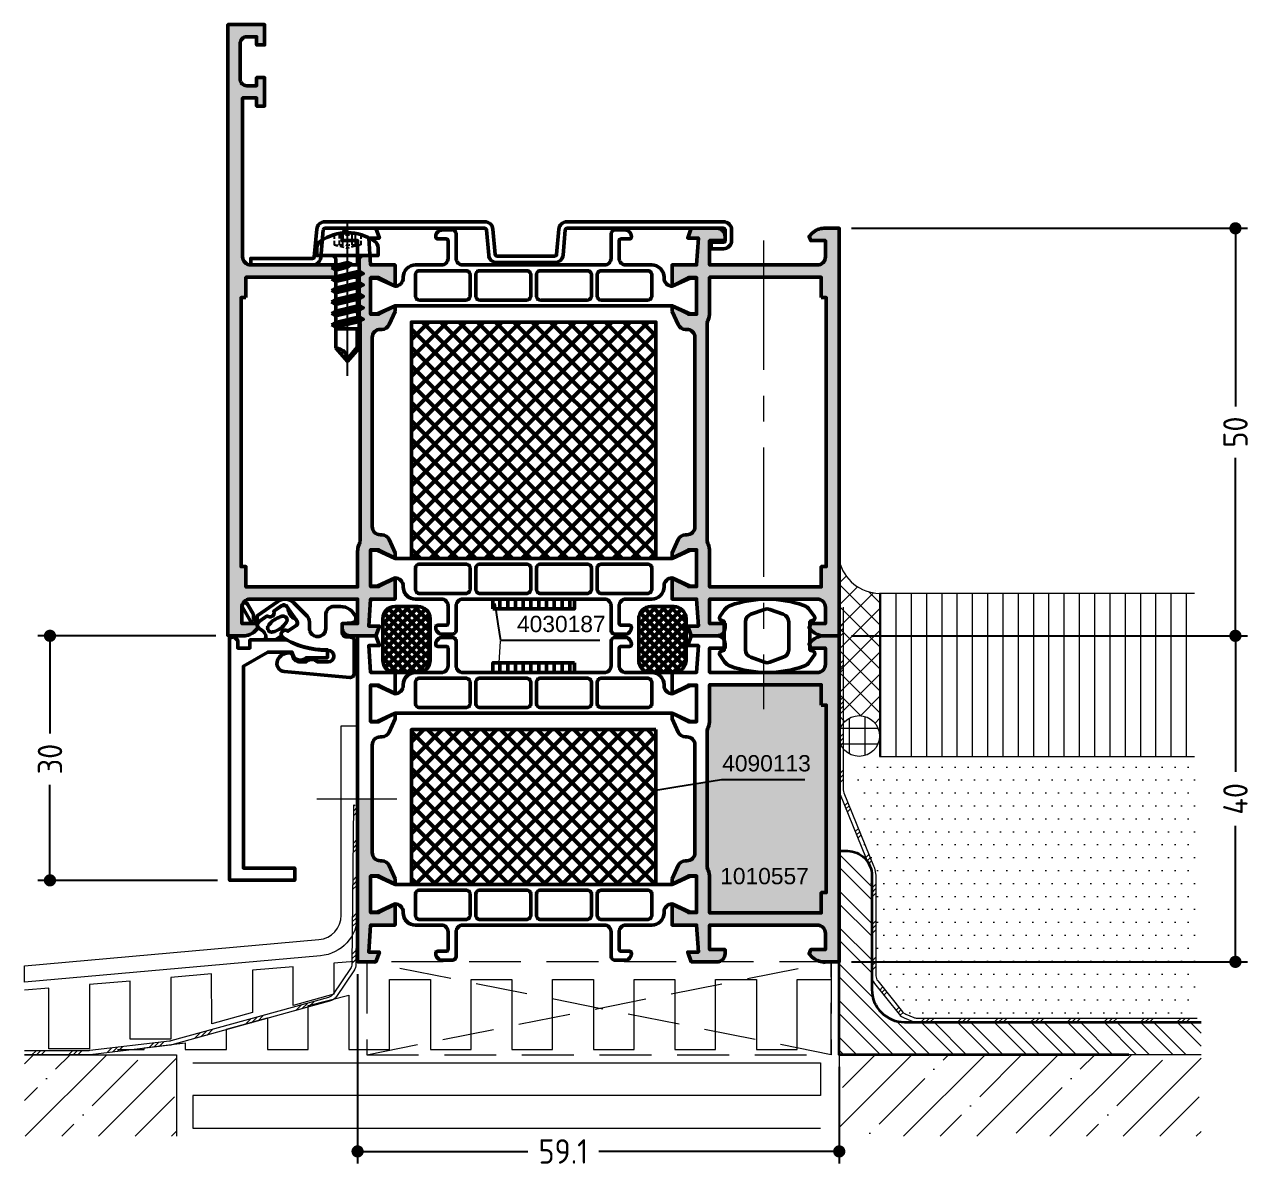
# Model space of a CAD drawing. Header units: millimetres. Extents: x -1598 to 10110, y -2803 to 662.
# Drawn here: x 2644.9 to 2795.4, y -278.5 to -138.2 of the extents above; entities that cross this region are included whole.
import ezdxf

# ---------------------------------------------------------------- set-up
doc = ezdxf.new("R2010")
doc.units = ezdxf.units.MM
doc.header["$PDMODE"] = 3
doc.header["$PDSIZE"] = -2
for name, pattern in [('CENTER', [50.8, 31.75, -6.35, 6.35, -6.35]), ('HIDDEN', [9.525, 6.35, -3.175]), ('VERDECKT', [0.75, 0.5, -0.25])]:
    doc.linetypes.add(name, pattern=pattern)
for name, color, linetype, lineweight in [('AM_5', 3, 'Continuous', 25), ('AM_C', 50, 'Continuous', 50), ('AM_S', 80, 'Continuous', 50), ('Cent3', 70, 'CENTER', 18), ('CHide3', 70, 'HIDDEN', 18), ('Cont1', 7, 'Continuous', 35), ('CONT2', 2, 'Continuous', 0), ('Cont3', 70, 'Continuous', 18), ('Cont4', 10, 'Continuous', 13), ('Docu-AM_8', 1, 'Continuous', 25)]:
    doc.layers.add(name, color=color, linetype=linetype, lineweight=lineweight)
doc.layers.add('CENT_18', color=3, linetype='CENTER')
doc.layers.add('HIDE_18', color=3, linetype='VERDECKT')
doc.styles.add('HBS_DIMTEXTSTYLE', font='isocp.shx')
doc.styles.get("Standard").update_dxf_attribs({"font": 'ISOCP.SHX'})
doc.styles.add('SWISSL', font='swissl.ttf')
doc.dimstyles.new('Konstruktionsschnitt 1-1$0', dxfattribs={"dimscale": 0, "dimtxt": 3, "dimasz": 1.5, "dimexe": 1.5, "dimexo": 1.5, "dimgap": 1.5, "dimtad": 0, "dimdsep": 46, "dimtxsty": 'HBS_DIMTEXTSTYLE', "dimblk": 'PUNKT', "dimcen": 0, "dimclrd": 3, "dimclre": 3, "dimclrt": 2, "dimadec": 1, "dimazin": 2, "dimtfac": 0.7, "dimtofl": 0, "dimtmove": 0, "dimatfit": 3, "dimfxl": 1, "dimtolj": 1, "dimtzin": 0, "dimarcsym": 0})
pattern_1 = [(45, (2399.479, -367.438), (-4.49013, 4.49013), []), (45, (2403.9693, -367.438), (-4.49013, 4.49013), [7.9375, -1.5875, 0, -1.5875])]

# ---------------------------------------------------------------- blocks, each defined once
blk = doc.blocks.new('*X170')
for p, q in [((142.5, 86.5), (142.5, 106.5)), ((144.375, 86.5), (144.375, 106.5)), ((146.25, 86.5), (146.25, 106.5)), ((148.125, 86.5), (148.125, 106.5)), ((150, 86.5), (150, 106.5)), ((151.875, 86.5), (151.875, 106.5)), ((153.75, 86.5), (153.75, 106.5)), ((155.625, 86.5), (155.625, 106.5)), ((157.5, 86.5), (157.5, 106.5)), ((159.375, 86.5), (159.375, 106.5)), ((161.25, 86.5), (161.25, 106.5)), ((163.125, 86.5), (163.125, 106.5)), ((165, 86.5), (165, 106.5)), ((166.875, 86.5), (166.875, 106.5)), ((168.75, 86.5), (168.75, 106.5)), ((170.625, 86.5), (170.625, 106.5)), ((172.5, 86.5), (172.5, 106.5)), ((174.375, 86.5), (174.375, 106.5)), ((176.25, 86.5), (176.25, 106.5)), ((178.125, 86.5), (178.125, 106.5)), ((180, 86.5), (180, 106.5))]:
    blk.add_line(p, q)
blk = doc.blocks.new('*U171')
h = blk.add_hatch()
h.set_pattern_fill('PLAST', color=256, scale=0.5, angle=45, style=0)
h.set_pattern_definition([(45, (-5.401, -128.5637), (-2.245064, 2.245064), []), (45, (-5.6817, -128.283), (-2.245064, 2.245064), []), (45, (-5.9624, -128.0025), (-2.245064, 2.245064), [])])
h.paths.add_polyline_path([(-7.9, -25.34, 0.000006), (-7.9, -25.34), (-3.43, -24.11, 0.177569), (-2.59, -23.51), (-0.46, -20.38, 0.148126), (-0.2, -19.55), (0, 0), (-0.5, 0), (-0.7, -19.54, -0.148126), (-0.87, -20.09), (-3, -23.23, -0.177569), (-3.56, -23.63), (-8.03, -24.86, -0.000006), (-8.03, -24.86), (-22.92, -28.98, -0.038016), (-23.07, -29), (-32.87, -30.16, -0.029409), (-32.99, -30.17), (-40.86, -30.17), (-40.86, -30.67), (-32.99, -30.67, 0.029409), (-32.81, -30.66), (-23.01, -29.5, 0.038016), (-22.79, -29.46)])
at = {"layer": 'CONT2'}
for points in [[(0, 0), (-0.2, -19.55, -0.148126), (-0.46, -20.38), (-2.59, -23.51, -0.177569), (-3.43, -24.11), (-7.9, -25.34, -0.000006), (-7.9, -25.34), (-22.79, -29.46, -0.038016), (-23.01, -29.5), (-32.81, -30.66, -0.029409), (-32.99, -30.67), (-40.86, -30.67)], [(-0.5, 0), (-0.7, -19.54, -0.148126), (-0.87, -20.09), (-3, -23.23, -0.177569), (-3.56, -23.63), (-8.03, -24.86, -0.000006), (-8.03, -24.86), (-22.92, -28.98, -0.038016), (-23.07, -29), (-32.87, -30.16, -0.029409), (-32.99, -30.17), (-40.86, -30.17)]]:
    blk.add_lwpolyline(points, format="xyb", dxfattribs=at)
blk = doc.blocks.new('*U172')
h = blk.add_hatch()
h.set_pattern_fill('PLAST', color=256, scale=0.5, angle=45, style=0)
h.set_pattern_definition([(45, (-185.001, -152.795), (-2.245064, 2.245064), []), (45, (-185.2817, -152.5142), (-2.245064, 2.245064), []), (45, (-185.5624, -152.2336), (-2.245064, 2.245064), [])])
h.paths.add_polyline_path([(0.07, -22.77, -0.097006), (0, -22.39), (0, 0), (-0.5, 0), (-0.5, -22.39, 0.097006), (-0.39, -22.96), (3.26, -31.92, -0.048389), (3.32, -32.1), (3.48, -32.95, -0.048389), (3.5, -33.14), (3.5, -45.22, 0.171045), (3.83, -46.16), (6.86, -49.93, 0.125776), (7.46, -50.37), (8.45, -50.79, 0.098491), (9.03, -50.9), (43.41, -50.9), (43.41, -50.4), (9.03, -50.4, -0.098491), (8.64, -50.32), (7.65, -49.91, -0.125776), (7.25, -49.62), (4.22, -45.85, -0.171045), (4, -45.22), (4, -33.14, 0.048389), (3.97, -32.85), (3.81, -32.01, 0.048389), (3.72, -31.73)])
at = {"layer": 'CONT2'}
for points in [[(-0.5, 0), (-0.5, -22.39, 0.097006), (-0.39, -22.96), (3.26, -31.92, -0.048389), (3.32, -32.1), (3.48, -32.95, -0.048389), (3.5, -33.14), (3.5, -45.22, 0.171045), (3.83, -46.16), (6.86, -49.93, 0.125776), (7.46, -50.37), (8.45, -50.79, 0.098491), (9.03, -50.9), (43.41, -50.9)], [(0, 0), (0, -22.39, 0.097006), (0.07, -22.77), (3.72, -31.73, -0.048389), (3.81, -32.01), (3.97, -32.85, -0.048389), (4, -33.14), (4, -45.22, 0.171045), (4.22, -45.85), (7.25, -49.62, 0.125776), (7.65, -49.91), (8.64, -50.32, 0.098491), (9.03, -50.4), (43.41, -50.4)]]:
    blk.add_lwpolyline(points, format="xyb", dxfattribs=at)
blk = doc.blocks.new('WS4070448')
for p, q in [((6.62, -8.64), (6.62, -11)), ((6.62, -8.64), (9.52, -8.64)), ((9.52, -11), (9.52, -8.64)), ((6.62, -11), (8.07, -12.64)), ((8.07, -12.64), (9.52, -11))]:
    blk.add_line(p, q)
blk.add_lwpolyline([(11.39, 2.11, 0.314856), (4.74, 2.11, 0.244912), (4.32, 1.29), (4.32, 0.36), (11.82, 0.36), (11.82, 1.29, 0.244912), (11.39, 2.11, 0.138291)], format="xyb")
for points in [[(6.12, -1.14), (6.62, -1.43), (8.07, -1.08), (8.57, -0.71), (8.07, -0.51), (6.62, -0.85)], [(6.12, -2.54), (6.62, -2.83), (9.52, -2.14), (10.02, -1.85), (9.52, -1.56), (6.62, -2.25)], [(6.12, -3.94), (6.62, -4.23), (9.52, -3.54), (10.02, -3.25), (9.52, -2.96), (6.62, -3.65)], [(6.12, -5.34), (6.62, -5.63), (9.52, -4.94), (10.02, -4.65), (9.52, -4.36), (6.62, -5.05)], [(6.12, -6.74), (6.62, -7.03), (9.52, -6.34), (10.02, -6.05), (9.52, -5.76), (6.62, -6.45)], [(6.12, -8.14), (6.62, -8.43), (9.52, -7.74), (10.02, -7.45), (9.52, -7.16), (6.62, -7.85)]]:
    blk.add_lwpolyline(points, close=True)
for points in [[(6.12, -1.14), (8.57, -0.71)], [(6.62, -0.14), (6.62, -0.85)], [(6.62, -1.43), (6.62, -1.85)], [(6.62, -1.43), (6.62, -2.25)], [(6.62, -1.43), (6.62, -2.25)], [(9.52, -0.14), (9.52, -1.56)], [(6.12, -2.54), (10.02, -1.85)], [(6.62, -2.83), (6.62, -3.65)], [(9.52, -2.14), (9.52, -2.96)], [(6.12, -3.94), (10.02, -3.25)], [(6.62, -4.23), (6.62, -5.05)], [(9.52, -3.54), (9.52, -4.36)], [(6.12, -5.34), (10.02, -4.65)], [(6.62, -5.63), (6.62, -6.45)], [(9.52, -4.94), (9.52, -5.76)], [(6.12, -6.74), (10.02, -6.05)], [(6.12, -8.14), (10.02, -7.45)], [(6.62, -7.03), (6.62, -7.85)], [(9.52, -6.34), (9.52, -7.16)], [(6.62, -8.43), (6.62, -8.64)], [(9.27, -8.64), (9.27, -10.89), (8.1, -12.28)], [(9.52, -7.74), (9.52, -8.64)], [(6.62, -9.83), (6.62, -10.65)], [(9.52, -9.14), (9.52, -9.96)]]:
    blk.add_lwpolyline(points)
for centre, radius, start, end in [((6.12, -0.14), 0.5, 0, 90), ((10.02, -0.14), 0.5, 90, 180), ((6.61, -12.47), 1.47, 353.4244, 89.6688)]:
    blk.add_arc(centre, radius, start, end)
at = {"layer": 'CENT_18'}
blk.add_line((8.05, -14.4), (8.07, 4.66), dxfattribs=at)
at = {"layer": 'HIDE_18'}
for p, q in [((7.1, 1.69), (7.1, 3.08)), ((9.04, 1.69), (9.04, 3.08)), ((7.51, 1.69), (7.51, 2.97)), ((8.63, 1.69), (8.63, 2.97))]:
    blk.add_line(p, q, dxfattribs=at)
for points in [[(6.42, 2.92), (6.42, 1.69)], [(6.42, 1.69), (8.07, 1.25)], [(9.72, 1.69), (8.07, 1.25)], [(9.72, 2.92), (9.72, 1.69)]]:
    blk.add_lwpolyline(points, dxfattribs=at)
for centre, radius, start, end in [((6.48, 4.2), 1.28, 267.2848, 298.8872), ((8.07, 5.85), 2.94, 250.6988, 289.3012), ((9.66, 4.2), 1.28, 241.1128, 272.7152), ((6.76, 2.85), 1.21, 253.6643, 286.3357), ((8.07, 11.78), 10.13, 264.4948, 275.5052), ((9.38, 2.85), 1.21, 253.6643, 286.3357)]:
    blk.add_arc(centre, radius, start, end, dxfattribs=at)
blk = doc.blocks.new('PUNKT')
at = {"color": 0, "linetype": 'Continuous'}
blk.add_line((-0.5, 0), (-1, 0), dxfattribs=at)
at = {"color": 0, "linetype": 'Continuous', "const_width": 0.5}
blk.add_lwpolyline([(-0.25, 0, 1), (0.25, 0, 1)], format="xyb", close=True, dxfattribs=at)
blk = doc.blocks.new('*D181')
at = {"layer": 'AM_5', "color": 3, "lineweight": -2, "transparency": 16777216}
for p, q in [((2746.33, -213.23), (2794.94, -213.23)), ((2793.44, -214.73), (2793.44, -229.93)), ((2793.44, -251.73), (2793.44, -236.53)), ((2746.33, -253.23), (2794.94, -253.23))]:
    blk.add_line(p, q, dxfattribs=at)
at = {"layer": 'Defpoints', "color": 0, "transparency": 16777216}
for p in [(2744.83, -213.23), (2744.83, -253.23), (2793.44, -253.23)]:
    blk.add_point(p, dxfattribs=at)
at = {"layer": 'AM_5', "color": 3, "lineweight": -2, "transparency": 16777216, "xscale": 1.5, "yscale": 1.5, "zscale": 1.5}
for p, rotation in [((2793.44, -213.23), 90), ((2793.44, -253.23), 270)]:
    blk.add_blockref('PUNKT', p, dxfattribs=dict(at, rotation=rotation))
at = {"layer": 'AM_5', "color": 2, "transparency": 16777216, "insert": (2793.44, -233.23), "char_height": 3, "attachment_point": 5, "rotation": 90, "style": 'HBS_DIMTEXTSTYLE'}
blk.add_mtext('\\A1;40', dxfattribs=at)
blk = doc.blocks.new('*D182')
at = {"layer": 'AM_5', "color": 3, "lineweight": -2, "transparency": 16777216}
for p, q in [((2746.33, -163.23), (2794.94, -163.23)), ((2793.44, -164.73), (2793.44, -185.08)), ((2793.44, -211.73), (2793.44, -191.38)), ((2746.33, -213.23), (2794.94, -213.23))]:
    blk.add_line(p, q, dxfattribs=at)
at = {"layer": 'Defpoints', "color": 0, "transparency": 16777216}
for p in [(2744.83, -163.23), (2744.83, -213.23), (2793.44, -213.23)]:
    blk.add_point(p, dxfattribs=at)
at = {"layer": 'AM_5', "color": 3, "lineweight": -2, "transparency": 16777216, "xscale": 1.5, "yscale": 1.5, "zscale": 1.5}
for p, rotation in [((2793.44, -163.23), 90), ((2793.44, -213.23), 270)]:
    blk.add_blockref('PUNKT', p, dxfattribs=dict(at, rotation=rotation))
at = {"layer": 'AM_5', "color": 2, "transparency": 16777216, "insert": (2793.44, -188.23), "char_height": 3, "attachment_point": 5, "rotation": 90, "style": 'HBS_DIMTEXTSTYLE'}
blk.add_mtext('\\A1;50', dxfattribs=at)
blk = doc.blocks.new('*D183')
at = {"layer": 'AM_5', "color": 3, "lineweight": -2, "transparency": 16777216}
for p, q in [((2685.73, -254.73), (2685.73, -277.99)), ((2744.83, -266.13), (2744.83, -277.99)), ((2687.23, -276.49), (2706.63, -276.49)), ((2743.33, -276.49), (2715.34, -276.49))]:
    blk.add_line(p, q, dxfattribs=at)
at = {"layer": 'Defpoints', "color": 0, "transparency": 16777216}
for p in [(2685.73, -253.23), (2744.83, -264.63), (2685.73, -276.49)]:
    blk.add_point(p, dxfattribs=at)
at = {"layer": 'AM_5', "color": 3, "lineweight": -2, "transparency": 16777216, "xscale": 1.5, "yscale": 1.5, "zscale": 1.5, "rotation": 180}
blk.add_blockref('PUNKT', (2685.73, -276.49), dxfattribs=at)
at = {"layer": 'AM_5', "color": 3, "lineweight": -2, "transparency": 16777216, "xscale": 1.5, "yscale": 1.5, "zscale": 1.5}
blk.add_blockref('PUNKT', (2744.83, -276.49), dxfattribs=at)
at = {"layer": 'AM_5', "color": 2, "transparency": 16777216, "insert": (2710.98, -276.49), "char_height": 3, "attachment_point": 5, "style": 'HBS_DIMTEXTSTYLE'}
blk.add_mtext('\\A1;59.1', dxfattribs=at)
blk = doc.blocks.new('*D184')
at = {"layer": 'AM_5', "color": 3, "lineweight": -2, "transparency": 16777216}
for p, q in [((2668.33, -213.23), (2646.49, -213.23)), ((2647.99, -214.73), (2647.99, -225.2)), ((2647.99, -241.73), (2647.99, -231.5)), ((2668.53, -243.23), (2646.49, -243.23))]:
    blk.add_line(p, q, dxfattribs=at)
at = {"layer": 'Defpoints', "color": 0, "transparency": 16777216}
for p in [(2669.83, -213.23), (2647.99, -243.23), (2670.03, -243.23)]:
    blk.add_point(p, dxfattribs=at)
at = {"layer": 'AM_5', "color": 3, "lineweight": -2, "transparency": 16777216, "xscale": 1.5, "yscale": 1.5, "zscale": 1.5}
for p, rotation in [((2647.99, -213.23), 90), ((2647.99, -243.23), 270)]:
    blk.add_blockref('PUNKT', p, dxfattribs=dict(at, rotation=rotation))
at = {"layer": 'AM_5', "color": 2, "transparency": 16777216, "insert": (2647.99, -228.35), "char_height": 3, "attachment_point": 5, "rotation": 90, "style": 'HBS_DIMTEXTSTYLE'}
blk.add_mtext('\\A1;30', dxfattribs=at)
blk = doc.blocks.new('*S173')
at = {"layer": 'AM_5', "color": 3, "linetype": 'Continuous'}
blk.add_line((82.65, 150.77), (82.28, 153.24), dxfattribs=at)
at = {"layer": 'AM_5', "color": 3}
for p, q in [((82.96, 148.72), (82.65, 150.77)), ((95.11, 148.72), (82.96, 148.72))]:
    blk.add_line(p, q, dxfattribs=at)
at = {"layer": 'AM_5', "color": 2, "insert": (84.96, 149.72), "char_height": 2, "attachment_point": 7, "style": 'SWISSL'}
blk.add_mtext('4030187', dxfattribs=at)
blk = doc.blocks.new('*S174')
at = {"layer": 'AM_5', "color": 3}
for p, q in [((110.05, 131.63), (104.47, 130.72)), ((120.27, 131.63), (110.05, 131.63))]:
    blk.add_line(p, q, dxfattribs=at)
at = {"layer": 'AM_5', "color": 3, "linetype": 'Continuous'}
blk.add_line((104.47, 130.72), (102, 130.32), dxfattribs=at)
at = {"layer": 'AM_5', "color": 2, "insert": (110.14, 132.63), "char_height": 2, "attachment_point": 7, "style": 'SWISSL'}
blk.add_mtext('4090113', dxfattribs=at)
blk = doc.blocks.new('WI4030187')
h = blk.add_hatch()
h.set_pattern_fill('LINE', color=256, scale=0.3, angle=90)
h.paths.add_polyline_path([(5, 0), (5, 1.2), (-5, 1.2), (-5, 0)])
blk.add_lwpolyline([(5, 1.2), (5, 0), (-5, 0), (-5, 1.2), (5, 1.2)], close=True)
blk = doc.blocks.new('WI4030035')
for points in [[(6.91, -4.39, -0.513962), (6.09, -2.99, -0.297135), (7.46, -2.1), (7.6, -2.1, -0.369664), (7.9, -2.35, 0.369664), (8.88, -3.2), (9.57, -3.2, -0.420084), (11, -3.2), (12.3, -3.2, 0.999832), (12.3, -1.8), (12.13, -1.8, -0.143376), (6.74, -0.22, -1.099023), (7.35, 0.56), (8.36, 1.27, 0.4141), (8.46, 1.83), (7.2, 3.63, 0.414214), (6.64, 3.73), (5.62, 3.01, -0.816497), (4.82, 2.45), (3.63, 1.62, -0.440181), (2.77, 1.81), (1.79, 3.52, -1), (2.39, 3.87), (3.13, 2.6), (3.13, 2.14, 1), (3.6, 2.14), (3.6, 2.45), (6.13, 4.23, -0.36397), (8.06, 4.06), (9.71, 2.41, -0.198912), (10, 1.7), (10, 0.9, 1), (12, 0.9), (12, 2.6, -0.414214), (13, 3.6), (13.79, 3.6, -0.316494), (15.67, 2.28, -0.491795), (15.24, 1.61), (14, 1.5), (14, 0.37, 0.39896), (14.47, -0.12), (15.03, -0.15, -0.39896), (15.5, -0.65), (15.5, -4.6, -0.440011), (14.96, -5.1), (6.91, -4.39)], [(8.2, 2.08, -0.562627), (8.36, 1.27), (7.35, 0.56, 0.815795), (6.55, 0), (5.83, -0.5), (4.91, -0.5, -0.521447), (4.63, -0.1, 0.204111), (4.62, 0.14, 0.161479), (3.96, 0.81, -0.542433), (3.84, 1.77), (4.82, 2.45, 0.816497), (5.62, 3.01), (6.54, 3.66, -0.542433), (7.4, 3.22, 0.246345), (8.2, 2.08)], [(5.24, 1.61, 0.058524), (4.97, 1.26, 0.73913), (5.52, 0.47, 0.172575), (7.15, 1.62, 0.73913), (6.6, 2.4, 0.115458), (5.24, 1.61)]]:
    blk.add_lwpolyline(points, format="xyb", close=True)
at = {"width": 0.8}
blk.add_text('STILPRF1', height=0.01, dxfattribs=at).set_placement((0, 0))
blk = doc.blocks.new('WI4080202')
blk.add_lwpolyline([(-48.32, -0.18), (-48.61, -3.59, -0.388879), (-49.61, -4.5), (-57.2, -4.5), (-57.2, -3.7), (-49.61, -3.7, 0.388879), (-49.41, -3.52), (-49.11, -0.11, -0.388879), (-48.12, 0.8), (-28.48, 0.8, -0.388879), (-27.49, -0.11), (-27.22, -3.22, 0.388879), (-27.02, -3.4), (-19.88, -3.4, 0.388879), (-19.68, -3.22), (-19.41, -0.11, -0.388879), (-18.42, 0.8), (0.8, 0.8, -0.414214), (1.8, -0.2), (1.8, -1.5, -0.414214), (0.8, -2.5), (-0.7, -2.5), (-0.7, -1.7), (0.8, -1.7, 0.414214), (1, -1.5), (1, -0.2, 0.414214), (0.8, 0), (-18.42, 0, 0.388879), (-18.62, -0.18), (-18.89, -3.29, -0.388879), (-19.88, -4.2), (-27.02, -4.2, -0.388879), (-28.01, -3.29), (-28.28, -0.18, 0.388879), (-28.48, 0), (-48.12, 0, 0.388879), (-48.32, -0.18)], format="xyb", close=True)
blk = doc.blocks.new('WI1010557')
for points in [[(-54.5, 10.2), (-55.23, 11.81, 0.294108), (-56.14, 12.4), (-56.3, 12.4, -0.414214), (-57.3, 13.4), (-57.3, 26.6, -0.414214), (-56.3, 27.6), (-56.14, 27.6, 0.294108), (-55.23, 28.19), (-54.5, 29.8), (-54.5, 30.5), (-56.7, 29.5), (-57.5, 29.5), (-57.5, 33.9), (-56.7, 33.9), (-54.5, 32.9), (-54.5, 35.5), (-57.5, 35.5), (-57.72, 38.8), (-56.41, 38.8), (-56.85, 40), (-59.1, 40), (-59.1, 0), (-56.85, 0), (-56.41, 1.2), (-57.72, 1.2), (-57.5, 4.5), (-54.5, 4.5), (-54.5, 7.1), (-56.7, 6.1), (-57.5, 6.1), (-57.5, 10.5), (-56.7, 10.5), (-54.5, 9.5), (-54.5, 10.2)], [(-20.5, 32.9), (-20.5, 32.95), (-18.5, 33.95), (-17.5, 33.95), (-17.5, 29.45), (-18.5, 29.45), (-20.5, 30.45), (-20.5, 30.5), (-54.5, 30.5), (-54.5, 30.45), (-56.5, 29.45), (-57.5, 29.45), (-57.5, 33.95), (-56.5, 33.95), (-54.5, 32.95), (-54.5, 32.9, 0.414214), (-53.5, 33.9), (-53.5, 34, -0.414214), (-52, 35.5), (-48.8, 35.5, 0.414214), (-48, 36.3), (-48, 38.5, 0.414214), (-48.2, 38.7), (-49.3, 38.7, -0.414214), (-49.5, 38.9), (-49.5, 39, -0.414214), (-48.7, 39.8), (-47.5, 39.8, -0.414214), (-47, 39.3), (-47, 36.3, 0.414214), (-46.2, 35.5), (-28.8, 35.5, 0.414214), (-28, 36.3), (-28, 39.3, -0.414214), (-27.5, 39.8), (-26.3, 39.8, -0.414214), (-25.5, 39), (-25.5, 38.9, -0.414214), (-25.7, 38.7), (-26.8, 38.7, 0.414214), (-27, 38.5), (-27, 36.3, 0.414214), (-26.2, 35.5), (-23, 35.5, -0.414214), (-21.5, 34), (-21.5, 33.9, 0.414214), (-20.5, 32.9)], [(-20.5, 10.2), (-19.77, 11.81, -0.294108), (-18.86, 12.4), (-18.7, 12.4, 0.414214), (-17.7, 13.4), (-17.7, 26.6, 0.414214), (-18.7, 27.6), (-18.86, 27.6, -0.294108), (-19.77, 28.19), (-20.5, 29.8), (-20.5, 30.5), (-18.3, 29.5), (-17.5, 29.5), (-17.5, 33.9), (-18.3, 33.9), (-20.5, 32.9), (-20.5, 35.5), (-17.5, 35.5), (-17.28, 38.8), (-18.59, 38.8), (-18.15, 40), (-15, 40, -0.414214), (-14, 39), (-14, 38.5), (-15.9, 38.5), (-15.9, 35.5), (-2.7, 35.5, 0.414214), (-1.7, 36.5), (-1.7, 38.5), (-3.5, 38.5), (-3.71, 39.01), (-3.31, 39.41, -0.198912), (-1.9, 40), (0, 40), (0, 0), (-1.9, 0, -0.198912), (-3.31, 0.59), (-3.71, 0.99), (-3.5, 1.5), (-1.7, 1.5), (-1.7, 3.5, 0.414214), (-2.7, 4.5), (-15.9, 4.5), (-15.9, 1.5), (-14, 1.5), (-14, 1, -0.414214), (-15, 0), (-18.15, 0), (-18.59, 1.2), (-17.28, 1.2), (-17.5, 4.5), (-20.5, 4.5), (-20.5, 7.1), (-18.3, 6.1), (-17.5, 6.1), (-17.5, 10.5), (-18.3, 10.5), (-20.5, 9.5), (-20.5, 10.2)], [(-52, 31.7), (-52, 34.3, -0.414214), (-51.5, 34.8), (-45.8, 34.8, -0.414214), (-45.3, 34.3), (-45.3, 31.7, -0.414214), (-45.8, 31.2), (-51.5, 31.2, -0.414214), (-52, 31.7)], [(-44.6, 31.7), (-44.6, 34.3, -0.414214), (-44.1, 34.8), (-38.35, 34.8, -0.414214), (-37.85, 34.3), (-37.85, 31.7, -0.414214), (-38.35, 31.2), (-44.1, 31.2, -0.414214), (-44.6, 31.7)], [(-30.4, 31.7, -0.414214), (-30.9, 31.2), (-36.65, 31.2, -0.414214), (-37.15, 31.7), (-37.15, 34.3, -0.414214), (-36.65, 34.8), (-30.9, 34.8, -0.414214), (-30.4, 34.3), (-30.4, 31.7)], [(-29.7, 31.7), (-29.7, 34.3, -0.414214), (-29.2, 34.8), (-23.5, 34.8, -0.414214), (-23, 34.3), (-23, 31.7, -0.414214), (-23.5, 31.2), (-29.2, 31.2, -0.414214), (-29.7, 31.7)], [(-2.2, 31.5), (-1.6, 31.5), (-1.6, 8.5), (-2.2, 8.5), (-2.2, 6), (-15.9, 6), (-15.9, 10.35, 0.112281), (-16.1, 11.24, -0.112281), (-16.2, 11.67), (-16.2, 28.33, -0.112281), (-16.1, 28.76, 0.112281), (-15.9, 29.65), (-15.9, 34), (-2.2, 34), (-2.2, 31.5)], [(-20.5, 7.1), (-20.5, 7.05), (-18.5, 6.05), (-17.5, 6.05), (-17.5, 10.55), (-18.5, 10.55), (-20.5, 9.55), (-20.5, 9.5), (-54.5, 9.5), (-54.5, 9.55), (-56.5, 10.55), (-57.5, 10.55), (-57.5, 6.05), (-56.5, 6.05), (-54.5, 7.05), (-54.5, 7.1, -0.414214), (-53.5, 6.1), (-53.5, 6, 0.414214), (-52, 4.5), (-48.8, 4.5, -0.414214), (-48, 3.7), (-48, 1.5, -0.414214), (-48.2, 1.3), (-49.3, 1.3, 0.414214), (-49.5, 1.1), (-49.5, 1, 0.414214), (-48.7, 0.2), (-47.5, 0.2, 0.414214), (-47, 0.7), (-47, 3.7, -0.414214), (-46.2, 4.5), (-28.8, 4.5, -0.414214), (-28, 3.7), (-28, 0.7, 0.414214), (-27.5, 0.2), (-26.3, 0.2, 0.414214), (-25.5, 1), (-25.5, 1.1, 0.414214), (-25.7, 1.3), (-26.8, 1.3, -0.414214), (-27, 1.5), (-27, 3.7, -0.414214), (-26.2, 4.5), (-23, 4.5, 0.414214), (-21.5, 6), (-21.5, 6.1, -0.414214), (-20.5, 7.1)], [(-52, 8.3), (-52, 5.7, 0.414214), (-51.5, 5.2), (-45.8, 5.2, 0.414214), (-45.3, 5.7), (-45.3, 8.3, 0.414214), (-45.8, 8.8), (-51.5, 8.8, 0.414214), (-52, 8.3)], [(-44.6, 8.3), (-44.6, 5.7, 0.414214), (-44.1, 5.2), (-38.35, 5.2, 0.414214), (-37.85, 5.7), (-37.85, 8.3, 0.414214), (-38.35, 8.8), (-44.1, 8.8, 0.414214), (-44.6, 8.3)], [(-30.4, 8.3, 0.414214), (-30.9, 8.8), (-36.65, 8.8, 0.414214), (-37.15, 8.3), (-37.15, 5.7, 0.414214), (-36.65, 5.2), (-30.9, 5.2, 0.414214), (-30.4, 5.7), (-30.4, 8.3)], [(-29.7, 8.3), (-29.7, 5.7, 0.414214), (-29.2, 5.2), (-23.5, 5.2, 0.414214), (-23, 5.7), (-23, 8.3, 0.414214), (-23.5, 8.8), (-29.2, 8.8, 0.414214), (-29.7, 8.3)]]:
    blk.add_lwpolyline(points, format="xyb", close=True)
blk = doc.blocks.new('WI1910148')
for points in [[(20.5, 39.8), (20.5, 40.5), (18.3, 39.5), (17.5, 39.5), (17.5, 43.9), (18.3, 43.9), (20.5, 42.9), (20.5, 45.5), (17.5, 45.5), (17.28, 48.8), (18.59, 48.8), (18.15, 50), (15, 50, 0.414214), (14, 49), (14, 48.5), (15.9, 48.5), (15.9, 45.5), (2.8, 45.5, -0.414214), (1.8, 46.5), (1.8, 66), (3.5, 66), (3.5, 65), (4.5, 65), (4.5, 68.5), (3.5, 68.5), (3.5, 67.5), (2.3, 67.5, -0.414214), (1.5, 68.3), (1.5, 72.7, -0.414214), (2.3, 73.5), (3.5, 73.5), (3.5, 72.5), (4.5, 72.5), (4.5, 75), (0, 75), (0, 0), (1.9, 0, 0.198912), (3.31, 0.59), (3.71, 0.99), (3.5, 1.5), (1.7, 1.5), (1.7, 3.5, -0.414214), (2.7, 4.5), (15.9, 4.5), (15.9, 1.5), (14, 1.5), (14, 1, 0.414214), (15, 0), (18.15, 0), (18.59, 1.2), (17.28, 1.2), (17.5, 4.5), (20.5, 4.5), (20.5, 7.1), (18.3, 6.1), (17.5, 6.1), (17.5, 10.5), (18.3, 10.5), (20.5, 9.5), (20.5, 10.2), (19.77, 11.81, 0.294108), (18.86, 12.4), (18.7, 12.4, -0.414214), (17.7, 13.4), (17.7, 36.6, -0.414214), (18.7, 37.6), (18.86, 37.6, 0.294108), (19.77, 38.19), (20.5, 39.8)], [(54.5, 42.9), (54.5, 42.95), (56.5, 43.95), (57.5, 43.95), (57.5, 39.45), (56.5, 39.45), (54.5, 40.45), (54.5, 40.5), (20.5, 40.5), (20.5, 40.45), (18.5, 39.45), (17.5, 39.45), (17.5, 43.95), (18.5, 43.95), (20.5, 42.95), (20.5, 42.9, 0.414214), (21.5, 43.9), (21.5, 44, -0.414214), (23, 45.5), (26.2, 45.5, 0.414214), (27, 46.3), (27, 48.5, 0.414214), (26.8, 48.7), (25.7, 48.7, -0.414214), (25.5, 48.9), (25.5, 49, -0.414214), (26.3, 49.8), (27.5, 49.8, -0.414214), (28, 49.3), (28, 46.3, 0.414214), (28.8, 45.5), (46.2, 45.5, 0.414214), (47, 46.3), (47, 49.3, -0.414214), (47.5, 49.8), (48.7, 49.8, -0.414214), (49.5, 49), (49.5, 48.9, -0.414214), (49.3, 48.7), (48.2, 48.7, 0.414214), (48, 48.5), (48, 46.3, 0.414214), (48.8, 45.5), (52, 45.5, -0.414214), (53.5, 44), (53.5, 43.9, 0.414214), (54.5, 42.9)], [(54.5, 39.8), (54.5, 40.5), (56.7, 39.5), (57.5, 39.5), (57.5, 43.9), (56.7, 43.9), (54.5, 42.9), (54.5, 45.5), (57.5, 45.5), (57.72, 48.8), (56.41, 48.8), (56.85, 50), (60, 50, -0.414214), (61, 49), (61, 48.5), (59.1, 48.5), (59.1, 45.5), (72.3, 45.5, 0.414214), (73.3, 46.5), (73.3, 48.5), (71.5, 48.5), (71.29, 49.01), (71.69, 49.41, -0.198912), (73.1, 50), (75, 50), (75, 0), (73.1, 0, -0.198912), (71.69, 0.59), (71.29, 0.99), (71.5, 1.5), (73.3, 1.5), (73.3, 3.5, 0.414214), (72.3, 4.5), (59.1, 4.5), (59.1, 1.5), (61, 1.5), (61, 1, -0.414214), (60, 0), (56.85, 0), (56.41, 1.2), (57.72, 1.2), (57.5, 4.5), (54.5, 4.5), (54.5, 7.1), (56.7, 6.1), (57.5, 6.1), (57.5, 10.5), (56.7, 10.5), (54.5, 9.5), (54.5, 10.2), (55.23, 11.81, -0.294108), (56.14, 12.4), (56.3, 12.4, 0.414214), (57.3, 13.4), (57.3, 36.6, 0.414214), (56.3, 37.6), (56.14, 37.6, -0.294108), (55.23, 38.19), (54.5, 39.8)], [(2.2, 41.5), (1.6, 41.5), (1.6, 8.5), (2.2, 8.5), (2.2, 6), (15.9, 6), (15.9, 10.35, -0.112281), (16.1, 11.24, 0.112281), (16.2, 11.67), (16.2, 38.33, 0.112281), (16.1, 38.76, -0.112281), (15.9, 39.65), (15.9, 44), (2.2, 44), (2.2, 41.5)], [(23, 41.7), (23, 44.3, -0.414214), (23.5, 44.8), (29.2, 44.8, -0.414214), (29.7, 44.3), (29.7, 41.7, -0.414214), (29.2, 41.2), (23.5, 41.2, -0.414214), (23, 41.7)], [(30.4, 41.7), (30.4, 44.3, -0.414214), (30.9, 44.8), (36.65, 44.8, -0.414214), (37.15, 44.3), (37.15, 41.7, -0.414214), (36.65, 41.2), (30.9, 41.2, -0.414214), (30.4, 41.7)], [(44.6, 41.7, -0.414214), (44.1, 41.2), (38.35, 41.2, -0.414214), (37.85, 41.7), (37.85, 44.3, -0.414214), (38.35, 44.8), (44.1, 44.8, -0.414214), (44.6, 44.3), (44.6, 41.7)], [(45.3, 41.7), (45.3, 44.3, -0.414214), (45.8, 44.8), (51.5, 44.8, -0.414214), (52, 44.3), (52, 41.7, -0.414214), (51.5, 41.2), (45.8, 41.2, -0.414214), (45.3, 41.7)], [(72.8, 41.5), (73.4, 41.5), (73.4, 8.5), (72.8, 8.5), (72.8, 6), (59.1, 6), (59.1, 10.35, 0.112281), (58.9, 11.24, -0.112281), (58.8, 11.67), (58.8, 38.33, -0.112281), (58.9, 38.76, 0.112281), (59.1, 39.65), (59.1, 44), (72.8, 44), (72.8, 41.5)], [(54.5, 7.1), (54.5, 7.05), (56.5, 6.05), (57.5, 6.05), (57.5, 10.55), (56.5, 10.55), (54.5, 9.55), (54.5, 9.5), (20.5, 9.5), (20.5, 9.55), (18.5, 10.55), (17.5, 10.55), (17.5, 6.05), (18.5, 6.05), (20.5, 7.05), (20.5, 7.1, -0.414214), (21.5, 6.1), (21.5, 6, 0.414214), (23, 4.5), (26.2, 4.5, -0.414214), (27, 3.7), (27, 1.5, -0.414214), (26.8, 1.3), (25.7, 1.3, 0.414214), (25.5, 1.1), (25.5, 1, 0.414214), (26.3, 0.2), (27.5, 0.2, 0.414214), (28, 0.7), (28, 3.7, -0.414214), (28.8, 4.5), (46.2, 4.5, -0.414214), (47, 3.7), (47, 0.7, 0.414214), (47.5, 0.2), (48.7, 0.2, 0.414214), (49.5, 1), (49.5, 1.1, 0.414214), (49.3, 1.3), (48.2, 1.3, -0.414214), (48, 1.5), (48, 3.7, -0.414214), (48.8, 4.5), (52, 4.5, 0.414214), (53.5, 6), (53.5, 6.1, -0.414214), (54.5, 7.1)], [(23, 8.3), (23, 5.7, 0.414214), (23.5, 5.2), (29.2, 5.2, 0.414214), (29.7, 5.7), (29.7, 8.3, 0.414214), (29.2, 8.8), (23.5, 8.8, 0.414214), (23, 8.3)], [(30.4, 8.3), (30.4, 5.7, 0.414214), (30.9, 5.2), (36.65, 5.2, 0.414214), (37.15, 5.7), (37.15, 8.3, 0.414214), (36.65, 8.8), (30.9, 8.8, 0.414214), (30.4, 8.3)], [(44.6, 8.3, 0.414214), (44.1, 8.8), (38.35, 8.8, 0.414214), (37.85, 8.3), (37.85, 5.7, 0.414214), (38.35, 5.2), (44.1, 5.2, 0.414214), (44.6, 5.7), (44.6, 8.3)], [(45.3, 8.3), (45.3, 5.7, 0.414214), (45.8, 5.2), (51.5, 5.2, 0.414214), (52, 5.7), (52, 8.3, 0.414214), (51.5, 8.8), (45.8, 8.8, 0.414214), (45.3, 8.3)]]:
    blk.add_lwpolyline(points, format="xyb", close=True)
blk = doc.blocks.new('WI3991216')
blk.add_lwpolyline([(7.93, -2.23), (7.87, -2), (4.9, -2), (1.9, -3.73), (1.9, -28.5), (8.2, -28.5), (8.2, -30), (0.2, -30), (0.2, -0.3), (0.71, -0.09), (1.2, -0.58), (1.2, -1.5), (2.7, -1.5), (2.7, -0.5), (7.2, -0.5, 0.124369), (11.95, -1.7), (12.2, -1.7), (12.2, -2.7), (9.61, -2.7, -0.590401), (7.93, -2.23)], format="xyb", close=True)
blk = doc.blocks.new('WI4010047')
for points in [[(4.36, 3.73, 0.156567), (3.63, 3.18), (3.05, 2.35, 0.493145), (3.2, 1.9), (3.6, 1.75), (3.6, -1.75), (3.2, -1.9, 0.493145), (3.05, -2.35), (3.63, -3.18, 0.156567), (4.36, -3.73, 0.17099), (13.34, -3.73, 0.156567), (14.07, -3.18), (14.65, -2.35, 0.493145), (14.5, -1.9), (14.1, -1.75), (14.1, 1.75), (14.5, 1.9, 0.493145), (14.65, 2.35), (14.07, 3.18, 0.156567), (13.34, 3.73, 0.17099), (4.36, 3.73)], [(8.51, 3.24, -0.176327), (9.19, 3.24), (10.84, 2.64, -0.315299), (11.5, 1.7), (11.5, -1.7, -0.315299), (10.84, -2.64), (9.19, -3.24, -0.176327), (8.51, -3.24), (6.86, -2.64, -0.315299), (6.2, -1.7), (6.2, 1.7, -0.315299), (6.86, 2.64), (8.51, 3.24)]]:
    blk.add_lwpolyline(points, format="xyb", close=True)
blk = doc.blocks.new('WI4090121')
h = blk.add_hatch()
h.set_pattern_fill('ANSI37', color=256, scale=0.25, style=0)
h.paths.add_polyline_path([(-1.5, 0), (-6.6, 0, 0.414214), (-8.1, -1.5), (-8.1, -4.3, 0.414214), (-6.6, -5.8), (-1.5, -5.8, 0.414214), (0, -4.3), (0, -1.5, 0.414214)])
blk.add_lwpolyline([(-1.5, -5.8), (-6.6, -5.8, -0.414214), (-8.1, -4.3), (-8.1, -1.5, -0.414214), (-6.6, 0), (-1.5, 0, -0.414214), (0, -1.5), (0, -4.3, -0.414214), (-1.5, -5.8)], format="xyb", close=True)
blk = doc.blocks.new('WI4090112')
h = blk.add_hatch()
h.set_pattern_fill('ANSI37', color=256, scale=0.5)
h.paths.add_polyline_path([(30, 0), (30, 19), (0, 19), (0, 0)])
blk.add_lwpolyline([(30, 19), (0, 19), (0, 0), (30, 0), (30, 19)], close=True)
blk = doc.blocks.new('WI4090113')
h = blk.add_hatch()
h.set_pattern_fill('ANSI37', color=256, scale=0.5)
h.paths.add_polyline_path([(30, 0), (30, 29), (0, 29), (0, 0)])
blk.add_lwpolyline([(30, 0), (0, 0), (0, 29), (30, 29), (30, 0)], close=True)

msp = doc.modelspace()

# ---------------------------------------------------------------- hatches: boundary and pattern name
at = {"layer": 'Cent3'}
h = msp.add_hatch(dxfattribs=at)
h.set_pattern_fill('ANSI35', color=256, style=0)
h.set_pattern_definition(pattern_1)
h.paths.add_polyline_path([(2644.867582, -264.628392), (2644.867582, -274.628392), (2663.52922, -274.628392), (2663.52922, -264.628392)])
h = msp.add_hatch(dxfattribs=at)
h.set_pattern_fill('ANSI35', color=256, style=0)
h.set_pattern_definition(pattern_1)
h.paths.add_polyline_path([(2789.239367, -264.628392), (2744.82922, -264.628392), (2744.82922, -274.628392), (2789.239367, -274.628392)])
at = {"layer": 'Cont3'}
h = msp.add_hatch(dxfattribs=at)
h.set_pattern_fill('ANSI37', color=256, scale=0.6, angle=-90, style=0)
h.set_pattern_definition([(315, (2541.3608, 10.0356), (1.347038, 1.347038), []), (45, (2541.3608, 10.0356), (-1.347038, 1.347038), [])])
edge = h.paths.add_edge_path()
edge.add_arc((2747.304338, -225.522392), 2.5, 8.09032572, 90.55829241, ccw=False)
edge.add_line((2749.779457, -225.170557), (2749.779457, -208.022392))
edge.add_arc((2749.874506, -202.841394), 5.181869, 193.18414012, 268.94898772, ccw=False)
edge.add_line((2744.82922, -204.023282), (2744.828521, -225.175511))
edge.add_arc((2747.304338, -225.522392), 2.5, 90.55829241, 172.02434754, ccw=False)
h = msp.add_hatch(dxfattribs=at)
h.set_pattern_fill('ANSI37', color=256, scale=0.6, angle=-45, style=0)
h.set_pattern_definition([(360, (2521.303, 28.794), (7e-16, 1.905), []), (90, (2521.303, 28.794), (-1.905, 7e-16), [])])
edge = h.paths.add_edge_path()
edge.add_arc((2747.279457, -225.522392), 2.5, 0, 360)
h = msp.add_hatch(dxfattribs=at)
h.set_pattern_fill('DOTS', color=256, style=0)
h.set_pattern_definition([(0, (2399.4792, -367.4382), (0.79375, 1.5875), [0, -1.5875])])
h.paths.add_polyline_path([(2788.438458, -228.022392), (2749.779457, -228.022392), (2746.423942, -228.022392), (2749.762485, -254.598125), (2752.103519, -259.563554), (2789.239367, -259.482154)])
at = {"layer": 'Cont4'}
h = msp.add_hatch(dxfattribs=at)
h.set_pattern_fill('STEEL', color=256, angle=90, style=0)
h.set_pattern_definition([(135, (2400.7792, -367.4382), (-2.245064, -2.245064), []), (135, (2399.1917, -367.4382), (-2.245064, -2.245064), [])])
edge = h.paths.add_edge_path()
edge.add_line((2744.82922, -251.228392), (2744.82922, -264.628392))
edge.add_line((2744.82922, -264.628392), (2780.37922, -264.628392))
edge.add_line((2780.37922, -264.628392), (2789.239367, -264.628392))
edge.add_line((2789.239367, -264.628392), (2789.239367, -260.628392))
edge.add_line((2789.239367, -260.628392), (2752.82922, -260.628392))
edge.add_arc((2752.82922, -256.628392), 4, 180, 270, ccw=False)
edge.add_line((2748.82922, -256.628392), (2748.82922, -242.628392))
edge.add_arc((2745.82922, -242.628392), 3, 0, 90)
edge.add_line((2745.82922, -239.628392), (2744.82922, -239.628392))
edge.add_line((2744.82922, -239.628392), (2744.82922, -242.09439))
edge.add_line((2744.82922, -242.09439), (2744.82922, -251.228392))
at = {"layer": 'Docu-AM_8'}
h = msp.add_hatch(color=256, dxfattribs=at)
h.dxf.hatch_style = 1
h.paths.add_polyline_path([(2671.42922, -171.728392), (2672.02922, -171.728392), (2672.02922, -169.228392), (2682.956049, -169.228392), (2683.041466, -169.179076), (2683.041466, -168.356426), (2682.541466, -168.067751), (2683.041466, -167.779076), (2683.041466, -167.728392), (2672.62922, -167.728392, -0.4142135624), (2671.62922, -166.728392), (2671.62922, -147.228392), (2673.32922, -147.228392), (2673.32922, -148.228392), (2674.32922, -148.228392), (2674.32922, -144.728392), (2673.32922, -144.728392), (2673.32922, -145.728392), (2672.12922, -145.728392, -0.4142135624), (2671.32922, -144.928392), (2671.32922, -140.528392, -0.4142135624), (2672.12922, -139.728392), (2673.32922, -139.728392), (2673.32922, -140.728392), (2674.32922, -140.728392), (2674.32922, -138.228392), (2669.82922, -138.228392), (2669.82922, -213.228392), (2671.725057, -213.228392, 0.1989123674), (2673.13927, -212.642606), (2673.541352, -212.240524), (2673.32922, -211.728392), (2671.52922, -211.728392), (2671.52922, -209.728392, -0.4142135624), (2672.52922, -208.728392), (2685.72922, -208.728392), (2685.72922, -211.728392), (2683.82922, -211.728392), (2683.82922, -212.228392, 0.4142135624), (2684.82922, -213.228392), (2687.978085, -213.228392), (2688.414849, -212.028392), (2687.108482, -212.028392), (2687.32922, -208.728392), (2690.32922, -208.728391), (2690.32922, -206.178176), (2688.32922, -207.178392), (2687.32922, -207.178392), (2687.32922, -202.728392), (2687.32922, -202.678392), (2688.32922, -202.678392), (2690.32922, -203.678608), (2690.32922, -203.028392), (2689.595673, -201.414589, 0.3165635763), (2688.607027, -200.82536, -0.4372141085), (2687.52922, -199.828392), (2687.52922, -176.628392, -0.4142135624), (2688.52922, -175.628392), (2688.685307, -175.628392, 0.2941076151), (2689.595673, -175.042195), (2690.32922, -173.428392), (2690.32922, -172.778176), (2688.32922, -173.778392), (2687.32922, -173.778392), (2687.32922, -169.328392), (2687.32922, -169.278392), (2688.32922, -169.278392), (2690.32922, -170.278608), (2690.32922, -167.728393), (2687.32922, -167.728392), (2687.251584, -166.567751), (2686.441466, -166.567751, 0.4142135624), (2685.941466, -167.067751), (2685.941466, -168.491401), (2686.441466, -168.780076), (2685.941466, -169.068751), (2685.941466, -169.891401), (2686.441466, -170.180076), (2685.941466, -170.468751), (2685.941466, -171.291401), (2686.441466, -171.580076), (2685.941466, -171.868751), (2685.941466, -172.691401), (2686.441466, -172.980076), (2685.941466, -173.268751), (2685.941466, -174.091401), (2686.441466, -174.380076), (2685.994936, -174.637881, -0.0657470032), (2686.02922, -174.897483), (2686.02922, -201.559301, -0.1122811001), (2685.930859, -201.99179, 0.1122811001), (2685.72922, -202.878392), (2685.72922, -207.228392), (2672.02922, -207.228392), (2672.02922, -204.728392), (2671.42922, -204.728392)])
h.paths.add_polyline_path([(2728.92922, -169.228392), (2735.52922, -169.228392), (2735.52922, -167.728392), (2728.92922, -167.728392), (2728.92922, -164.728392), (2730.82922, -164.728392), (2730.82922, -164.228392, 0.4142135624), (2729.82922, -163.228392), (2726.680355, -163.228392), (2726.24359, -164.428392), (2727.549957, -164.428392), (2727.32922, -167.728392), (2724.32922, -167.728393), (2724.32922, -170.278608), (2726.32922, -169.278392), (2727.32922, -169.278392), (2727.32922, -173.728392), (2727.32922, -173.778392), (2726.32922, -173.778392), (2724.32922, -172.778176), (2724.32922, -173.428392), (2725.062767, -175.042195, 0.3165635763), (2726.051413, -175.631424, -0.4372141085), (2727.12922, -176.628392), (2727.12922, -199.828392, -0.4142135624), (2726.12922, -200.828392), (2725.973133, -200.828392, 0.2941076151), (2725.062767, -201.414589), (2724.32922, -203.028392), (2724.32922, -203.678608), (2726.32922, -202.678392), (2727.32922, -202.678392), (2727.32922, -207.128392), (2727.32922, -207.178392), (2726.32922, -207.178392), (2724.32922, -206.178176), (2724.32922, -208.728391), (2727.32922, -208.728392), (2727.549957, -212.028392), (2726.24359, -212.028392), (2726.680355, -213.228392), (2729.82922, -213.228392, 0.287491941), (2730.72922, -212.664282), (2730.72922, -211.728392), (2728.92922, -211.728392), (2728.92922, -208.728392), (2735.52922, -208.728392), (2735.52922, -207.228392), (2728.92922, -207.228392), (2728.92922, -202.878392, 0.1122811001), (2728.727581, -201.99179, -0.1122811001), (2728.62922, -201.559301), (2728.62922, -174.897483, -0.1122811001), (2728.727581, -174.464994, 0.1122811001), (2728.92922, -173.578392)])
h.paths.add_polyline_path([(2744.82922, -163.228392), (2742.933383, -163.228392, 0.1989123674), (2741.519169, -163.814178), (2741.117088, -164.21626), (2741.32922, -164.728392), (2743.12922, -164.728392), (2743.12922, -166.728392, -0.4142135624), (2742.12922, -167.728392), (2735.52922, -167.728392), (2735.52922, -169.228392), (2742.62922, -169.228392), (2742.62922, -171.728392), (2743.22922, -171.728392), (2743.22922, -204.728392), (2742.62922, -204.728392), (2742.62922, -207.228392), (2735.52922, -207.228392), (2735.52922, -208.728392), (2742.12922, -208.728392, -0.4142135624), (2743.12922, -209.728392), (2743.12922, -211.728392), (2741.32922, -211.728392), (2741.22922, -211.969813), (2741.22922, -212.352656), (2741.519169, -212.642606, 0.1989123674), (2742.933383, -213.228392), (2744.82922, -213.228392)])
h = msp.add_hatch(color=256, dxfattribs=at)
h.dxf.hatch_style = 1
h.paths.add_polyline_path([(2669.827676, -213.230674), (2669.873647, -213.230674), (2669.873647, -213.216111), (2669.827676, -213.216111)])
h = msp.add_hatch(color=256, dxfattribs=at)
h.dxf.hatch_style = 1
h.paths.add_polyline_path([(2685.72922, -233.228392), (2687.52922, -233.228392), (2687.52922, -226.628392, -0.4142135624), (2688.52922, -225.628392), (2688.685307, -225.628392, 0.2941076151), (2689.595673, -225.042195), (2690.32922, -223.428392), (2690.32922, -222.778176), (2688.32922, -223.778392), (2687.32922, -223.778392), (2687.32922, -219.278392), (2688.32922, -219.278392), (2690.32922, -220.278608), (2690.32922, -217.728393), (2687.32922, -217.728392), (2687.108482, -214.428392), (2688.414849, -214.428392), (2687.978085, -213.228392), (2685.72922, -213.228392)], flags=17)
h.paths.add_polyline_path([(2685.72922, -253.228392), (2687.978085, -253.228392), (2688.414849, -252.028392), (2687.108482, -252.028392), (2687.32922, -248.728392), (2690.32922, -248.728391), (2690.32922, -246.178176), (2688.32922, -247.178392), (2687.32922, -247.178392), (2687.32922, -242.678392), (2688.32922, -242.678392), (2690.32922, -243.678608), (2690.32922, -243.028392), (2689.595673, -241.414589, 0.3165635763), (2688.607027, -240.82536, -0.4372141085), (2687.52922, -239.828392), (2687.52922, -226.628392, -0.4142135624), (2688.52922, -225.628392), (2688.685307, -225.628392, 0.2941076151), (2689.595673, -225.042195), (2690.32922, -223.428392), (2690.32922, -222.778176), (2688.32922, -223.778392), (2687.32922, -223.778392), (2687.32922, -219.278392), (2688.32922, -219.278392), (2690.32922, -220.278608), (2690.32922, -217.728393), (2687.32922, -217.728392), (2687.108482, -214.428392), (2688.414849, -214.428392), (2687.978085, -213.228392), (2685.72922, -213.228392)])
h.paths.add_polyline_path([(2728.62922, -231.178429), (2727.12922, -231.422972), (2727.12922, -239.828392, -0.4142135624), (2726.12922, -240.828392), (2725.973133, -240.828392, 0.2941076151), (2725.062767, -241.414589), (2724.32922, -243.028392), (2724.32922, -243.678608), (2726.32922, -242.678392), (2727.32922, -242.678392), (2727.32922, -247.128392), (2727.32922, -247.178392), (2726.32922, -247.178392), (2724.32922, -246.178176), (2724.32922, -248.728391), (2727.32922, -248.728392), (2727.549957, -252.028392), (2726.24359, -252.028392), (2726.680355, -253.228392), (2729.82922, -253.228392, 0.5773502692), (2730.695245, -251.728392), (2728.92922, -251.728392), (2728.92922, -248.728392), (2742.12922, -248.728392, -0.4142135624), (2743.12922, -249.728392), (2743.12922, -251.728392), (2741.32922, -251.728392), (2741.156271, -252.145928, 0.2805806183), (2742.933383, -253.228392), (2744.82922, -253.228392), (2744.82922, -226.018716, -0.1002627289), (2744.82922, -225.026068), (2744.82922, -213.228392), (2742.933383, -213.228392, 0.2606612567), (2741.22922, -214.181574), (2741.22922, -214.486971), (2741.32922, -214.728392), (2743.12922, -214.728392), (2743.12922, -216.728392, -0.4142135624), (2742.12922, -217.728392), (2735.52922, -217.728392), (2735.52922, -219.228392), (2742.62922, -219.228392), (2742.62922, -221.728392), (2743.22922, -221.728392), (2743.22922, -244.728392), (2742.62922, -244.728392), (2742.62922, -247.228392), (2728.92922, -247.228392), (2728.92922, -242.878392, 0.1378194181), (2728.62922, -241.810684)])
h.paths.add_polyline_path([(2728.727581, -224.464994, 0.1122811001), (2728.62922, -224.897483), (2728.62922, -241.559301, 0.1122811001), (2728.727581, -241.99179, -0.1122811001), (2728.92922, -242.878392), (2728.92922, -247.228392), (2742.62922, -247.228392), (2742.62922, -244.728392), (2743.22922, -244.728392), (2743.22922, -221.728392), (2742.62922, -221.728392), (2742.62922, -219.228392), (2728.92922, -219.228392), (2728.92922, -223.578392, -0.1122811001)], flags=17)

# ---------------------------------------------------------------- linework, layer by layer
at = {"layer": 'Cent3', "ltscale": 0.5}
for p, q in [((2735.52922, -164.728392), (2735.52922, -222.228392)), ((2680.72922, -233.228392), (2690.52922, -233.228392))]:
    msp.add_line(p, q, dxfattribs=at)
at = {"layer": 'CHide3'}
msp.add_lwpolyline([(2686.853653, -264.628392), (2743.853653, -264.628392), (2743.853653, -253.228392), (2686.853653, -253.228392), (2686.853653, -264.628392), (2743.853653, -253.228392), (2743.853653, -264.628392), (2686.853653, -253.228392)], dxfattribs=at)
at = {"layer": 'Cont1'}
msp.add_lwpolyline([(2780.37922, -264.628392), (2744.82922, -264.628392), (2744.82922, -239.628392), (2745.82922, -239.628392, -0.4142135624), (2748.82922, -242.628392), (2748.82922, -256.628392, 0.4142135624), (2752.82922, -260.628392), (2789.239367, -260.628392)], format="xyb", dxfattribs=at)
at = {"layer": 'CONT2'}
for points in [[(2788.438458, -208.022392), (2749.779457, -208.022392), (2749.779457, -228.022392), (2788.438458, -228.022392)], [(2644.867582, -264.628392), (2663.52922, -264.628392), (2663.52922, -274.628392)], [(2789.239367, -264.628392), (2744.82922, -264.628392), (2744.82922, -274.628392)]]:
    msp.add_lwpolyline(points, dxfattribs=at)
msp.add_lwpolyline([(2644.867582, -253.718707), (2680.990687, -250.496702, 0.3888787319), (2683.72922, -247.508117), (2683.72922, -224.272392), (2685.72922, -224.272392), (2685.72922, -247.508117, -0.3888787319), (2681.164999, -252.489091), (2644.867582, -255.726402)], format="xyb", close=True, dxfattribs=at)
msp.add_circle((2747.279457, -225.522392), 2.5, dxfattribs=at)
msp.add_arc((2749.874506, -202.841394), 5.181869, 193.18414012, 268.94898772, dxfattribs=at)
at = {"layer": 'Cont3'}
msp.add_line((2703.244074, -213.872989), (2703.081086, -216.534291), dxfattribs=at)
for points in [[(2685.353003, -253.173485), (2682.823531, -253.394785), (2682.829513, -257.189597), (2677.830664, -258.571029), (2677.823531, -253.832228), (2672.823531, -254.269671), (2672.830358, -259.452717), (2667.830046, -260.834407), (2667.823531, -254.707115), (2662.823531, -255.144558), (2662.829958, -262.716058), (2657.832188, -262.722117), (2657.823531, -255.582001), (2652.823531, -256.019445), (2652.832491, -263.897246), (2647.832491, -263.897246), (2647.832491, -256.456888), (2644.867582, -256.716284)], [(2656.258737, -263.979665), (2659.558737, -263.979665), (2659.558737, -263.7613), (2664.558737, -263.179665), (2664.558737, -263.979665), (2669.658737, -263.979665), (2669.658737, -261.480398), (2674.658737, -260.098763), (2674.658737, -263.979665), (2679.658737, -263.979665), (2679.658737, -258.579665), (2684.658737, -257.335493), (2684.658737, -263.979665), (2689.658737, -263.979665), (2689.658737, -255.379665), (2694.658737, -255.379665), (2694.658737, -263.979665), (2699.658737, -263.979665), (2699.658737, -255.379665), (2704.658737, -255.379665), (2704.658737, -263.979665), (2709.658737, -263.979665), (2709.658737, -255.379665), (2714.658737, -255.379665), (2714.658737, -263.979665), (2719.658737, -263.979665), (2719.658737, -255.379665), (2724.658737, -255.379665), (2724.658737, -263.979665), (2729.658737, -263.979665), (2729.658737, -255.379665), (2734.658737, -255.379665), (2734.658737, -263.979665), (2739.658737, -263.979665), (2739.658737, -255.379665), (2743.82922, -255.379665)], [(2665.52922, -265.628392), (2742.52922, -265.628392), (2742.52922, -269.628392), (2665.52922, -269.628392), (2665.52922, -273.628392), (2742.52922, -273.628392)]]:
    msp.add_lwpolyline(points, dxfattribs=at)

# ---------------------------------------------------------------- block references
at = {"layer": 'AM_5'}
for name in ['*S173', '*S174']:
    msp.add_blockref(name, (2620.328132, -362.523264), dxfattribs=at)
at = {"layer": 'AM_C'}
for name, p in [('WI4080202', (2729.82922, -163.228392)), ('WS4070448', (2676.42421, -166.928392)), ('WI4090113', (2692.32922, -203.728392)), ('WI4030035', (2669.82922, -213.228392)), ('WI4030187', (2707.32922, -217.728392)), ('WI4090112', (2692.32922, -243.728392))]:
    msp.add_blockref(name, p, dxfattribs=at)
for name, p, rotation in [('WI4030187', (2707.32922, -208.728392), 180), ('WI4010047', (2744.82922, -213.228392), 180), ('WI4090121', (2688.82922, -209.628392), 89.99999999999999), ('WI4090121', (2720.22922, -209.628392), 89.99999999999999)]:
    msp.add_blockref(name, p, dxfattribs=dict(at, rotation=rotation))
at = {"layer": 'AM_S'}
for name, p in [('WI1910148', (2669.82922, -213.228392)), ('WI3991216', (2669.82922, -213.228392)), ('WI1010557', (2744.82922, -253.228392))]:
    msp.add_blockref(name, p, dxfattribs=at)
at = {"layer": 'Cont3'}
for name, p in [('*X170', (2607.438458, -314.522392)), ('*U172', (2745.32922, -209.728392)), ('*U171', (2685.72922, -233.959538))]:
    msp.add_blockref(name, p, dxfattribs=at)

# ---------------------------------------------------------------- texts
at = {"layer": 'AM_5', "color": 2, "insert": (2741.09872, -243.739285), "char_height": 2, "attachment_point": 9, "style": 'SWISSL'}
msp.add_mtext('1010557', dxfattribs=at)

# ---------------------------------------------------------------- dimensions: what is measured, and where the dimension line sits
at = {"layer": 'AM_5'}
for base, p1, p2, picture, middle in [((2793.438458, -213.228392), (2744.82922, -163.228392), (2744.82922, -213.228392), '*D182', (2793.438458, -188.228392)), ((2647.987575, -243.228392), (2669.82922, -213.228392), (2670.02922, -243.228392), '*D184', (2647.987575, -228.350822)), ((2793.438458, -253.228392), (2744.82922, -213.228392), (2744.82922, -253.228392), '*D181', (2793.438458, -233.228392))]:
    dim = msp.add_linear_dim(base=base, p1=p1, p2=p2, angle=90, dimstyle='Konstruktionsschnitt 1-1$0', override={"dimscale": 1}, dxfattribs=at)
    dim.commit()
    dim.dimension.update_dxf_attribs({"geometry": picture, "text_midpoint": middle, "dimtype": 160})
dim = msp.add_linear_dim(base=(2685.72922, -276.489471), p1=(2744.82922, -264.628392), p2=(2685.72922, -253.228392), dimstyle='Konstruktionsschnitt 1-1$0', override={"dimscale": 1}, dxfattribs=at)
dim.commit()
dim.dimension.update_dxf_attribs({"geometry": '*D183', "text_midpoint": (2710.984603, -276.489471), "dimtype": 160})

doc.saveas('drawing.dxf')
